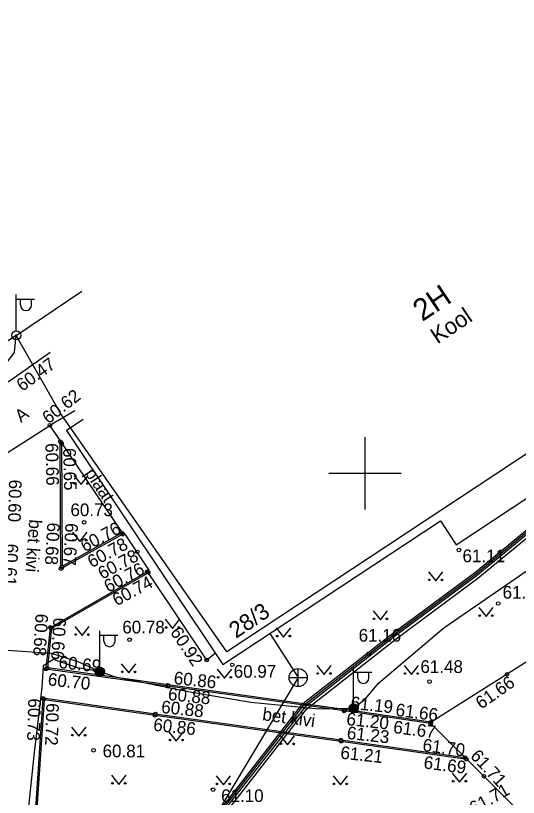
# Model space of a CAD drawing. Extents: x 634915 to 636012, y 6468014 to 6469078.
# Drawn here: x 635230.74 to 635258.46, y 6468532.12 to 6468575.25 of the extents above; entities that cross this region are included whole.
import ezdxf

# ---------------------------------------------------------------- set-up
doc = ezdxf.new("R2010")
doc.units = 0
for name, color, linetype in [('HALJASTUS', 7, 'Continuous'), ('HOONE', 7, 'Continuous'), ('HOONEDET', 7, 'Continuous'), ('KKAEV', 7, 'Continuous'), ('KORGUS-EH2000', 7, 'Continuous'), ('KTRASS', 7, 'Continuous'), ('MOOTPIIR', 7, 'Continuous'), ('MPKAABEL', 7, 'Continuous'), ('MPOHULIIN', 7, 'Continuous'), ('POST', 7, 'Continuous'), ('SITRASS', 7, 'Continuous'), ('TEE', 7, 'Continuous'), ('TTRASS', 7, 'Continuous'), ('VORK', 7, 'Continuous'), ('VTRASS', 7, 'Continuous')]:
    doc.layers.add(name, color=color, linetype=linetype)

msp = doc.modelspace()

# ---------------------------------------------------------------- linework, layer by layer
at = {"layer": 'HALJASTUS'}
for p, q in [((635233.936, 6468549.887), (635234.341, 6468549.382)), ((635234.341, 6468549.382), (635234.736, 6468549.887)), ((635233.876, 6468546.75), (635234.281, 6468546.245)), ((635234.281, 6468546.245), (635234.676, 6468546.75)), ((635253.5, 6468544.57), (635253.905, 6468544.065)), ((635253.905, 6468544.065), (635254.3, 6468544.57)), ((635250.453, 6468542.42), (635250.858, 6468541.915)), ((635250.858, 6468541.915), (635251.253, 6468542.42)), ((635256.278, 6468542.599), (635256.683, 6468542.094)), ((635256.683, 6468542.094), (635257.078, 6468542.599)), ((635233.996, 6468541.553), (635234.401, 6468541.048)), ((635234.401, 6468541.048), (635234.796, 6468541.553)), ((635238.984, 6468541.942), (635239.389, 6468541.437)), ((635239.389, 6468541.437), (635239.784, 6468541.942)), ((635245.107, 6468541.464), (635245.512, 6468540.959)), ((635245.512, 6468540.959), (635245.907, 6468541.464)), ((635236.564, 6468539.492), (635236.969, 6468538.987)), ((635236.969, 6468538.987), (635237.364, 6468539.492)), ((635247.347, 6468539.403), (635247.752, 6468538.898)), ((635247.752, 6468538.898), (635248.147, 6468539.403)), ((635252.156, 6468539.403), (635252.561, 6468538.898)), ((635252.561, 6468538.898), (635252.956, 6468539.403)), ((635241.851, 6468539.194), (635242.256, 6468538.689)), ((635242.256, 6468538.689), (635242.651, 6468539.194)), ((635233.816, 6468535.998), (635234.221, 6468535.493)), ((635234.221, 6468535.493), (635234.616, 6468535.998)), ((635239.193, 6468535.729), (635239.598, 6468535.224)), ((635239.598, 6468535.224), (635239.993, 6468535.729)), ((635245.316, 6468535.52), (635245.721, 6468535.015)), ((635245.721, 6468535.015), (635246.116, 6468535.52)), ((635236.027, 6468533.339), (635236.432, 6468532.834)), ((635236.432, 6468532.834), (635236.827, 6468533.339)), ((635254.814, 6468533.459), (635255.219, 6468532.954)), ((635255.219, 6468532.954), (635255.614, 6468533.459)), ((635241.791, 6468533.31), (635242.196, 6468532.805)), ((635242.196, 6468532.805), (635242.591, 6468533.31)), ((635248.243, 6468533.31), (635248.648, 6468532.805)), ((635248.648, 6468532.805), (635249.043, 6468533.31))]:
    msp.add_line(p, q, dxfattribs=at)
for centre, radius in [((635233.988, 6468549.437), 0.0428), ((635234.688, 6468549.437), 0.0452), ((635233.928, 6468546.301), 0.0428), ((635234.628, 6468546.301), 0.0452), ((635253.552, 6468544.12), 0.0428), ((635254.252, 6468544.12), 0.0452), ((635250.505, 6468541.97), 0.0428), ((635251.205, 6468541.97), 0.0452), ((635256.33, 6468542.149), 0.0428), ((635257.03, 6468542.149), 0.0452), ((635239.036, 6468541.492), 0.0428), ((635239.736, 6468541.492), 0.0452), ((635234.048, 6468541.104), 0.0428), ((635234.748, 6468541.104), 0.0452), ((635245.159, 6468541.014), 0.0428), ((635245.859, 6468541.014), 0.0452), ((635236.616, 6468539.043), 0.0428), ((635237.316, 6468539.043), 0.0452), ((635247.399, 6468538.953), 0.0428), ((635248.099, 6468538.953), 0.0452), ((635252.208, 6468538.953), 0.0428), ((635252.908, 6468538.953), 0.0452), ((635241.903, 6468538.744), 0.0428), ((635242.603, 6468538.744), 0.0452), ((635233.868, 6468535.548), 0.0428), ((635234.568, 6468535.548), 0.0452), ((635239.245, 6468535.279), 0.0428), ((635239.945, 6468535.279), 0.0452), ((635245.368, 6468535.07), 0.0428), ((635246.068, 6468535.07), 0.0452), ((635236.079, 6468532.89), 0.0428), ((635236.779, 6468532.89), 0.0452), ((635241.843, 6468532.86), 0.0428), ((635242.543, 6468532.86), 0.0452), ((635248.295, 6468532.86), 0.0428), ((635248.995, 6468532.86), 0.0452), ((635254.866, 6468533.009), 0.0428), ((635255.566, 6468533.009), 0.0452)]:
    msp.add_circle(centre, radius, dxfattribs=at)
at = {"layer": 'HOONE'}
msp.add_lwpolyline([(635234.467, 6468552.969), (635233.544, 6468552.369), (635242.163, 6468539.456), (635254.173, 6468547.373), (635255.04, 6468546.047), (635265.446, 6468552.929), (635264.518, 6468554.242), (635265.354, 6468554.798), (635271.37, 6468558.768), (635271.344, 6468558.804), (635276.504, 6468562.214), (635267.85, 6468575.254), (635265.605, 6468573.763)], dxfattribs=at)
at = {"layer": 'HOONEDET'}
msp.add_lwpolyline([(635241.756, 6468540.066), (635241.274, 6468539.696), (635238.005, 6468544.584), (635238.104, 6468544.659), (635236.74, 6468546.695), (635236.668, 6468546.66), (635232.622, 6468552.65), (635234.005, 6468553.468)], dxfattribs=at)
at = {"layer": 'KKAEV'}
for p, q in [((635246.32, 6468538.229), (635246.32, 6468539.229)), ((635245.82, 6468538.729), (635246.82, 6468538.729))]:
    msp.add_line(p, q, dxfattribs=at)
msp.add_circle((635246.32, 6468538.729), 0.5, dxfattribs=at)
at = {"layer": 'KORGUS-EH2000'}
for centre in [(635232.622, 6468552.65), (635233.2, 6468551.75), (635233.268, 6468551.647), (635234.515, 6468547.295), (635236.604, 6468546.695), (635236.639, 6468546.637), (635255.185, 6468545.769), (635237.441, 6468545.666), (635233.233, 6468544.737), (635233.296, 6468544.831), (635238.006, 6468544.573), (635238.049, 6468544.525), (635257.352, 6468542.816), (635232.651, 6468541.497), (635232.698, 6468541.46), (635237.017, 6468540.822), (635250.216, 6468540.056), (635241.274, 6468539.696), (635242.686, 6468539.432), (635232.421, 6468539.194), (635232.476, 6468539.246), (635257.836, 6468538.91), (635253.564, 6468538.508), (635239.131, 6468538.248), (635239.137, 6468538.308), (635232.239, 6468537.589), (635232.285, 6468537.536), (635238.444, 6468536.712), (635248.853, 6468536.889), (635248.887, 6468536.939), (635238.425, 6468536.644), (635253.643, 6468536.262), (635253.628, 6468536.193), (635248.682, 6468535.28), (635248.687, 6468535.215), (635235.035, 6468534.718), (635255.529, 6468534.303), (635255.596, 6468534.219), (635256.565, 6468533.286), (635241.626, 6468532.545)]:
    msp.add_circle(centre, 0.1, dxfattribs=at)
at = {"layer": 'KTRASS'}
for p, q in [((635244.753, 6468541.164), (635246.32, 6468538.729)), ((635246.32, 6468538.729), (635231.936, 6468514.729))]:
    msp.add_line(p, q, dxfattribs=at)
at = {"layer": 'MOOTPIIR'}
msp.add_lwpolyline([(635276.01, 6468562.368), (635242.378, 6468540.146), (635233.224, 6468553.288), (635230.769, 6468557.61), (635217.828, 6468549.131), (635210.23, 6468545.2), (635205.677, 6468541.542), (635204.184, 6468540.183), (635203.959, 6468539.303), (635204.077, 6468539.211), (635205.383, 6468537.533), (635206.312, 6468537.204), (635208.955, 6468533.709), (635214.126, 6468527.797)], dxfattribs=at)
at = {"layer": 'MPKAABEL'}
for points in [[(635247.089, 6468480.307), (635227.66, 6468510.691), (635226.25, 6468511.183), (635224.732, 6468513.25), (635222.539, 6468516.408), (635217.145, 6468524.147), (635211.818, 6468531.346), (635208.532, 6468535.733), (635206.913, 6468538.095), (635206.214, 6468540.6), (635207.163, 6468540.982), (635208.191, 6468541.565), (635210.124, 6468542.852), (635213.285, 6468544.95), (635215.572, 6468546.404), (635225.73, 6468552.741), (635230.134, 6468555.96), (635230.676, 6468556.665), (635230.769, 6468557.61)], [(635255.04, 6468473.91), (635255.69, 6468475.97), (635255.6, 6468476.59), (635253.38, 6468479.67), (635250.85, 6468482.87), (635250.7, 6468483.29), (635251.49, 6468488.32), (635251.47, 6468488.71), (635247.78, 6468493.77), (635244.056, 6468498.048), (635242.479, 6468499.896), (635232.683, 6468514.682), (635235.941, 6468520.752), (635239.969, 6468527.762), (635242.26, 6468531.58), (635246.622, 6468537.214), (635251.569, 6468541.095), (635256.084, 6468544.413), (635264.341, 6468551.217), (635265.452, 6468552.094), (635265.708, 6468553.102)], [(635235.379, 6468539.06), (635236.239, 6468538.76), (635240.457, 6468537.925), (635243.706, 6468537.364), (635247.476, 6468537.005), (635249.375, 6468537.034), (635250.035, 6468537.55), (635250.755, 6468538.421), (635254.346, 6468541.476), (635260.893, 6468545.977)], [(635220.123, 6468541.222), (635221.507, 6468540.904), (635224.522, 6468540.685), (635228.692, 6468540.312), (635230.012, 6468540.253), (635232.686, 6468540.079), (635234.165, 6468539.617), (635235.379, 6468539.06)], [(635235.379, 6468539.06), (635234.142, 6468539.266), (635232.832, 6468539.721), (635232.257, 6468539.38), (635232.176, 6468538.172), (635231.747, 6468534.42), (635231.24, 6468529.646)]]:
    msp.add_lwpolyline(points, dxfattribs=at)
at = {"layer": 'MPOHULIIN'}
msp.add_line((635230.769, 6468557.61), (635234.383, 6468560.046), dxfattribs=at)
at = {"layer": 'POST'}
for p, q in [((635230.769, 6468557.86), (635230.769, 6468559.86)), ((635230.769, 6468559.61), (635231.769, 6468559.61)), ((635230.996, 6468559.289), (635230.996, 6468559.61)), ((635231.608, 6468559.289), (635231.608, 6468559.61)), ((635230.769, 6468557.61), (635230.769, 6468557.61)), ((635235.379, 6468539.31), (635235.379, 6468541.31)), ((635235.379, 6468541.06), (635236.379, 6468541.06)), ((635235.606, 6468540.739), (635235.606, 6468541.06)), ((635236.218, 6468540.739), (635236.218, 6468541.06)), ((635235.379, 6468539.06), (635235.379, 6468539.06)), ((635249.375, 6468537.284), (635249.375, 6468539.284)), ((635249.375, 6468539.034), (635250.375, 6468539.034)), ((635249.602, 6468538.713), (635249.602, 6468539.034)), ((635250.214, 6468538.713), (635250.214, 6468539.034)), ((635249.375, 6468537.034), (635249.375, 6468537.034))]:
    msp.add_line(p, q, dxfattribs=at)
for centre, radius in [((635230.769, 6468557.61), 0.25), ((635230.769, 6468557.61), 0.0234), ((635235.379, 6468539.06), 0.25), ((635235.379, 6468539.06), 0.225), ((635235.379, 6468539.06), 0.2), ((635235.379, 6468539.06), 0.175), ((635235.379, 6468539.06), 0.15), ((635235.379, 6468539.06), 0.125), ((635235.379, 6468539.06), 0.1), ((635235.379, 6468539.06), 0.075), ((635235.379, 6468539.06), 0.05), ((635235.379, 6468539.06), 0.025), ((635249.375, 6468537.034), 0.25), ((635249.375, 6468537.034), 0.225), ((635249.375, 6468537.034), 0.2), ((635249.375, 6468537.034), 0.175), ((635249.375, 6468537.034), 0.15), ((635249.375, 6468537.034), 0.125), ((635249.375, 6468537.034), 0.1), ((635249.375, 6468537.034), 0.075), ((635249.375, 6468537.034), 0.05), ((635249.375, 6468537.034), 0.025)]:
    msp.add_circle(centre, radius, dxfattribs=at)
for centre in [(635231.302, 6468559.289), (635235.912, 6468540.739), (635249.908, 6468538.713)]:
    msp.add_arc(centre, 0.306, 180, 0, dxfattribs=at)
at = {"layer": 'SITRASS'}
msp.add_lwpolyline([(635224.044, 6468508.941), (635224.87, 6468509.45), (635228.5, 6468511.75), (635232.15, 6468514.14), (635232.594, 6468514.815), (635235.781, 6468520.732), (635239.91, 6468527.841), (635242.176, 6468531.627), (635246.566, 6468537.3), (635251.523, 6468541.168), (635256.049, 6468544.511), (635264.253, 6468551.281), (635265.351, 6468552.136), (635265.621, 6468553.045)], dxfattribs=at)
at = {"layer": 'TEE'}
for points in [[(635210.23, 6468545.2), (635212.031, 6468544.478), (635213.115, 6468544.822), (635214.008, 6468544.879), (635216.748, 6468546.558), (635218.98, 6468547.95), (635230.51, 6468555.17), (635232.641, 6468556.679)], [(635229.127, 6468550.136), (635229.088, 6468550.246), (635229.073, 6468550.368), (635232.628, 6468552.634)], [(635236.639, 6468546.637), (635233.233, 6468544.737), (635233.2, 6468551.75), (635233.28, 6468551.75)], [(635236.639, 6468546.637), (635236.6, 6468546.707), (635233.312, 6468544.873), (635233.28, 6468551.75)], [(635288.61, 6468537.734), (635284.69, 6468541.665), (635280.15, 6468546.263), (635275.956, 6468550.451), (635269.789, 6468546.515), (635263.262, 6468542.362), (635257.836, 6468538.91), (635253.658, 6468536.261), (635253.644, 6468536.188), (635256.565, 6468533.286), (635258.892, 6468530.944)], [(635253.628, 6468536.193), (635248.853, 6468536.889), (635239.131, 6468538.248), (635232.421, 6468539.194), (635232.651, 6468541.497), (635238.006, 6468544.573), (635238.046, 6468544.504)], [(635253.628, 6468536.193), (635253.64, 6468536.272), (635248.864, 6468536.968), (635239.142, 6468538.327), (635232.508, 6468539.262), (635232.727, 6468541.448), (635238.046, 6468544.504)], [(635255.518, 6468534.224), (635255.529, 6468534.303), (635248.682, 6468535.28), (635238.444, 6468536.712), (635232.239, 6468537.589), (635231.785, 6468530.954), (635231.291, 6468523.188), (635230.982, 6468517.498)], [(635255.518, 6468534.224), (635248.671, 6468535.201), (635238.433, 6468536.633), (635232.313, 6468537.498), (635231.865, 6468530.949), (635231.371, 6468523.183), (635231.065, 6468517.542)]]:
    msp.add_lwpolyline(points, dxfattribs=at)
at = {"layer": 'TTRASS'}
msp.add_lwpolyline([(635265.786, 6468553.154), (635265.53, 6468552.071), (635265.463, 6468551.967), (635264.391, 6468551.119), (635256.142, 6468544.329), (635251.622, 6468540.99), (635246.696, 6468537.115), (635242.36, 6468531.58), (635240.055, 6468527.701), (635236.025, 6468520.66), (635232.827, 6468514.687), (635235.258, 6468510.996), (635242.61, 6468499.933), (635244.187, 6468498.048), (635253.285, 6468503.704), (635253.801, 6468504.519), (635253.954, 6468506.07), (635253.494, 6468507.123)], dxfattribs=at)
at = {"layer": 'VORK'}
for p, q in [((635250, 6468552), (635250, 6468548)), ((635248, 6468550), (635252, 6468550))]:
    msp.add_line(p, q, dxfattribs=at)
at = {"layer": 'VTRASS'}
msp.add_lwpolyline([(635253.388, 6468507.053), (635253.826, 6468506.05), (635253.679, 6468504.561), (635253.194, 6468503.796), (635244.213, 6468498.213), (635242.711, 6468500.008), (635235.363, 6468511.065), (635233.004, 6468514.695), (635236.159, 6468520.586), (635240.188, 6468527.626), (635242.448, 6468531.437), (635246.803, 6468537.006), (635251.714, 6468540.869), (635256.235, 6468544.209), (635264.486, 6468551), (635265.571, 6468551.859), (635265.878, 6468553.215)], dxfattribs=at)

# ---------------------------------------------------------------- texts
at = {"layer": 'HOONE'}
for s, height, p in [('2H', 1.2, (635253.167, 6468558.347)), ('Kool', 0.9, (635254, 6468557.107)), ('28/3', 0.9, (635242.889, 6468540.859))]:
    msp.add_text(s, height=height, rotation=33.887, dxfattribs=at).set_placement(p)
at = {"layer": 'HOONEDET'}
msp.add_text('plaat', height=0.7, rotation=303.8608, dxfattribs=at).set_placement((635234.525, 6468550.008))
at = {"layer": 'KORGUS-EH2000'}
for s, rotation, p in [('60.47', 35.8581, (635231.1, 6468554.489)), ('60.62', 38.13, (635232.544, 6468552.693)), ('60.66', 271.3733, (635232.376, 6468551.656)), ('60.65', 271.3733, (635233.355, 6468551.389)), ('60.60', 268.5312, (635230.374, 6468549.66)), ('60.68', 266.7603, (635232.485, 6468547.296)), ('60.67', 266.7603, (635233.488, 6468547.267)), ('60.76', 28.2319, (635234.549, 6468545.633)), ('60.78', 28.2319, (635234.935, 6468544.761)), ('60.61', 266.7603, (635230.193, 6468546.133)), ('60.78', 28.0508, (635235.512, 6468544.122)), ('60.76', 28.0508, (635235.844, 6468543.398)), ('60.74', 28.0508, (635236.306, 6468542.66)), ('60.68', 266.7603, (635231.835, 6468542.268)), ('60.66', 266.7603, (635232.823, 6468542.052)), ('60.92', 303.6325, (635239.232, 6468541.231)), ('60.69', 353.8156, (635233.077, 6468539.253)), ('60.70', 353.8156, (635232.485, 6468538.298)), ('60.86', 353.8156, (635239.432, 6468538.375)), ('61.66', 34.9486, (635256.413, 6468536.955)), ('60.88', 353.8156, (635239.113, 6468537.494)), ('61.19', 353.8156, (635249.182, 6468537.006)), ('60.73', 268.1849, (635231.438, 6468537.589)), ('60.72', 268.1849, (635232.432, 6468537.327)), ('60.88', 353.8156, (635238.739, 6468536.779)), ('61.66', 352.5284, (635251.66, 6468536.621)), ('61.20', 353.8156, (635248.954, 6468536.112)), ('60.86', 353.8156, (635238.302, 6468535.8)), ('61.67', 352.5284, (635251.533, 6468535.671)), ('61.23', 353.8156, (635248.977, 6468535.347)), ('61.70', 352.5284, (635253.151, 6468534.677)), ('61.21', 353.8156, (635248.624, 6468534.259)), ('61.71', 312.8931, (635255.768, 6468534.366)), ('61.69', 352.5284, (635253.21, 6468533.719)), ('61.71', 29.7864, (635256.015, 6468531.161))]:
    msp.add_text(s, height=0.7, rotation=rotation, dxfattribs=at).set_placement(p)
for s, p in [('60.73', (635233.758, 6468547.636)), ('61.11', (635255.383, 6468545.095)), ('61.32', (635257.595, 6468543.083)), ('60.78', (635236.618, 6468541.163)), ('61.16', (635249.653, 6468540.711)), ('60.97', (635242.765, 6468538.72)), ('61.48', (635253.061, 6468538.984)), ('60.81', (635235.532, 6468534.327)), ('61.10', (635242.069, 6468531.862))]:
    msp.add_text(s, height=0.7, dxfattribs=at).set_placement(p)
at = {"layer": 'TEE'}
for s, rotation, p in [('A', 37.7883, (635231.031, 6468552.771)), ('bet kivi', 265.8995, (635231.484, 6468547.472)), ('bet kivi', 352.2294, (635244.315, 6468536.379))]:
    msp.add_text(s, height=0.7, rotation=rotation, dxfattribs=at).set_placement(p)

doc.saveas('drawing.dxf')
